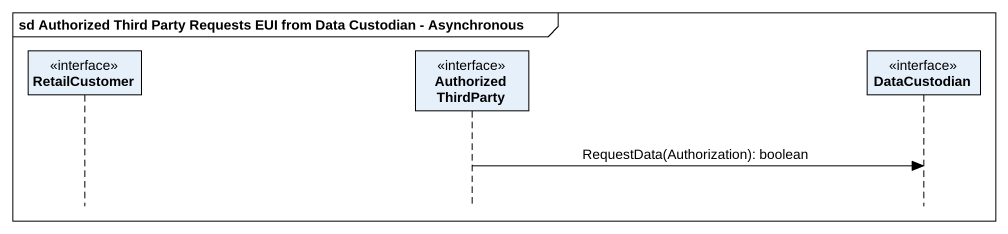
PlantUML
@startuml
mainframe sd Authorized Third Party Requests EUI from Data Custodian - Asynchronous
hide footbox
participant RetailCustomer <<interface>>
participant "Authorized ThirdParty" as Authorized_ThirdParty <<interface>>
participant DataCustodian <<interface>>

Authorized_ThirdParty -> DataCustodian : RequestData(Authorization): boolean
@enduml
